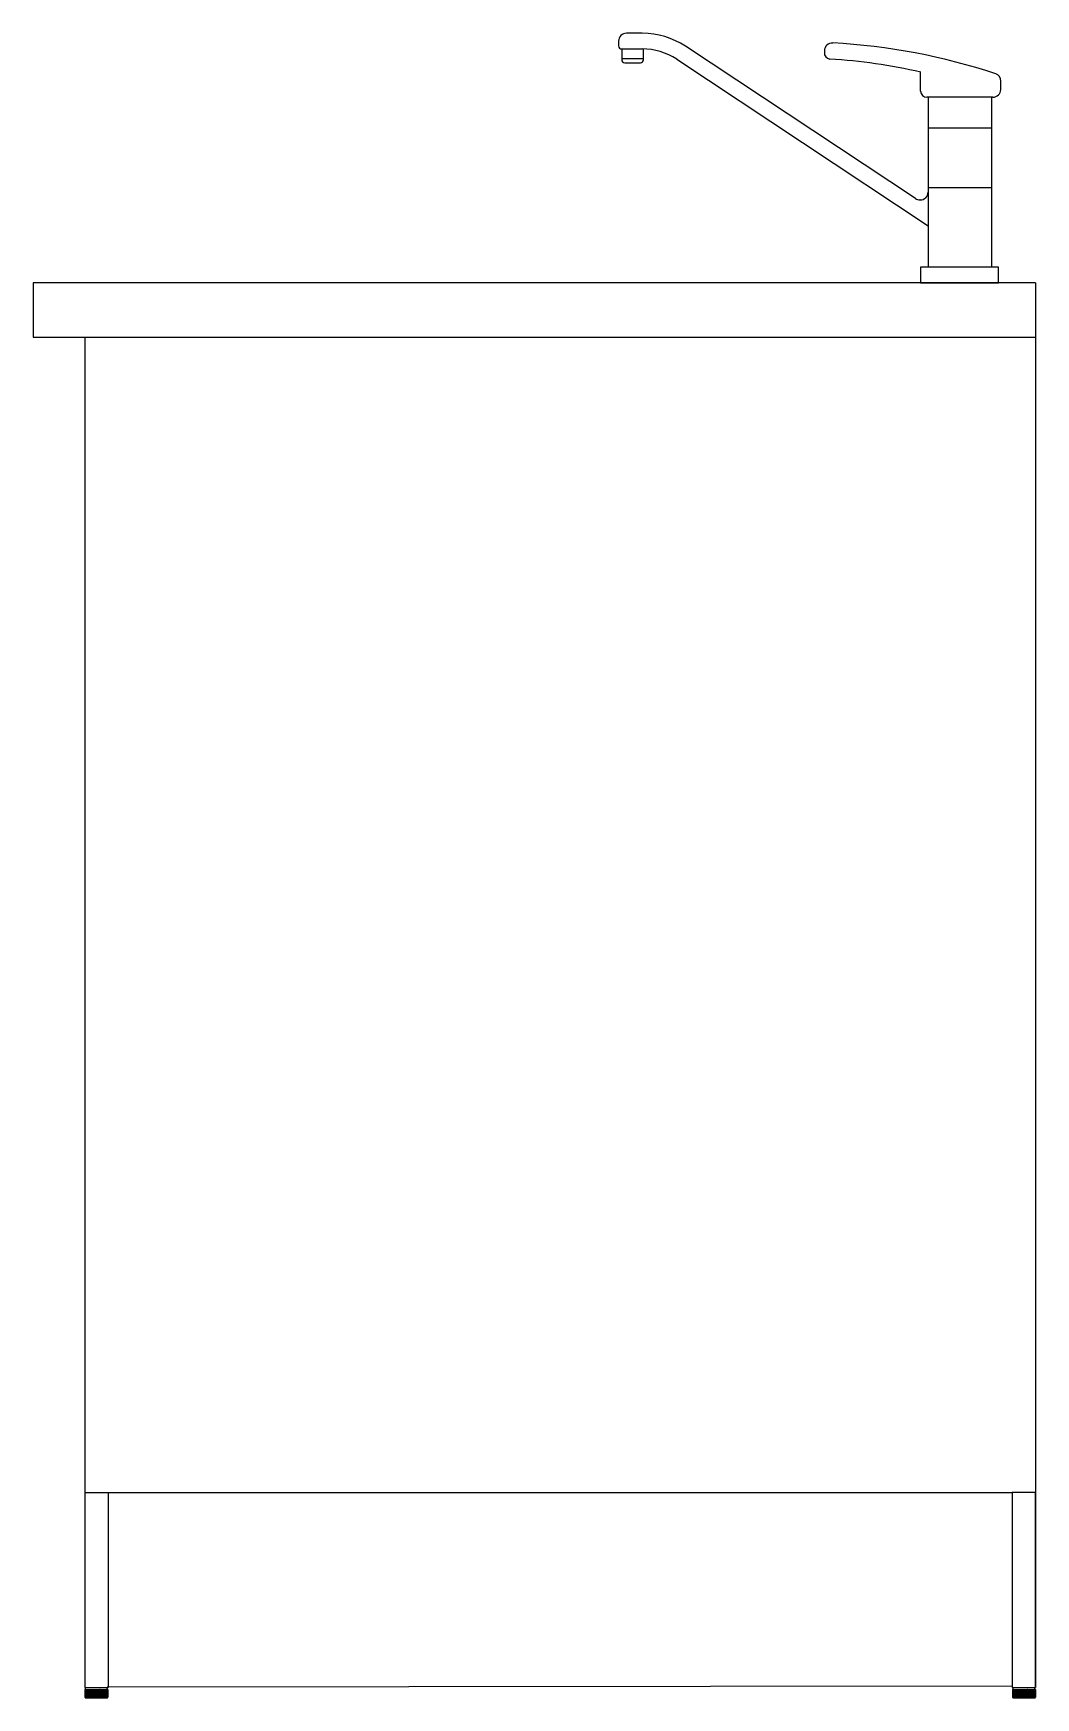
# Model space of a CAD drawing. Header units: millimetres. Extents: x 1621 to 3054, y -476 to 118.
# Drawn here: x 2162 to 2226.3, y 3.9 to 110.7 of the extents above; entities that cross this region are included whole.
import ezdxf

# ---------------------------------------------------------------- set-up
doc = ezdxf.new("R2010")
doc.units = ezdxf.units.MM

msp = doc.modelspace()

# ---------------------------------------------------------------- linework, layer by layer
for p, q in [((2199.57, 110.19), (2199.57, 109.89)), ((2201.09, 110.69), (2200.07, 110.69)), ((2199.77, 109.69), (2201.09, 109.69)), ((2199.77, 109.69), (2199.77, 109)), ((2201.17, 109.06), (2199.77, 109.06)), ((2201.17, 109), (2201.17, 109.69)), ((2203.3, 109.03), (2219.42, 98.35)), ((2218.61, 100.09), (2203.86, 109.86)), ((2212.77, 109.57), (2212.77, 109.47)), ((2213.12, 109.04), (2213.12, 109.04)), ((2199.97, 108.8), (2200.97, 108.8)), ((2218.94, 106.99), (2218.94, 108.19)), ((2224.08, 107.09), (2224.08, 107.63)), ((2219.42, 106.59), (2219.34, 106.59)), ((2223.58, 106.59), (2219.42, 106.59)), ((2219.42, 106.59), (2219.42, 95.68)), ((2223.5, 95.68), (2223.5, 106.59)), ((2223.58, 106.59), (2223.5, 106.59)), ((2223.5, 104.6), (2219.42, 104.6)), ((2223.5, 100.78), (2219.42, 100.78)), ((2219.42, 100.5), (2219.42, 100.5)), ((2218.92, 100), (2218.9, 100)), ((2223.94, 95.68), (2218.94, 95.68)), ((2218.94, 95.68), (2218.94, 94.69)), ((2223.94, 94.69), (2223.94, 95.68)), ((2226.32, 94.69), (2162.02, 94.69)), ((2162.02, 94.69), (2162.02, 91.19)), ((2218.94, 94.69), (2223.94, 94.69)), ((2226.32, 94.69), (2226.32, 4.59)), ((2162.02, 91.19), (2226.32, 91.19)), ((2165.32, 91.19), (2165.32, 4.59)), ((2165.32, 17.09), (2166.82, 17.09)), ((2166.82, 17.09), (2166.82, 4.59)), ((2166.82, 17.09), (2224.82, 17.09)), ((2226.32, 17.09), (2224.82, 17.09)), ((2224.82, 17.09), (2224.82, 4.59)), ((2226.32, 4.59), (2226.32, 17.09)), ((2165.32, 4.59), (2166.82, 4.59)), ((2165.38, 4.59), (2166.77, 4.59)), ((2166.77, 4.62), (2224.82, 4.69)), ((2224.82, 4.59), (2226.32, 4.59)), ((2224.88, 4.59), (2226.27, 4.59))]:
    msp.add_line(p, q)
at = {"lineweight": 25}
for points in [[(2165.35, 4.45), (2165.35, 3.96), (2165.35, 3.96)], [(2165.35, 4.45), (2165.35, 4.45), (2165.36, 4.45), (2165.36, 4.45)], [(2165.35, 4.45), (2165.35, 4.45)], [(2165.36, 3.95), (2165.35, 3.95), (2165.35, 3.95), (2165.35, 3.95), (2165.35, 3.95), (2165.35, 3.96), (2165.35, 3.96), (2165.35, 3.96), (2165.35, 4.45)], [(2165.36, 3.95), (2165.36, 3.95), (2165.36, 3.95), (2165.36, 3.96), (2165.36, 3.96), (2165.36, 4.45)], [(2165.37, 3.95), (2165.37, 3.95), (2165.37, 3.95), (2165.37, 3.95), (2165.37, 3.95), (2165.37, 3.96), (2165.36, 3.96), (2165.36, 3.96), (2165.36, 3.96), (2165.36, 4.45)], [(2165.36, 4.45), (2165.37, 4.45), (2165.37, 4.45), (2165.38, 4.45), (2165.38, 4.45), (2165.39, 4.45)], [(2165.37, 3.95), (2165.38, 3.95), (2165.38, 3.95), (2165.38, 3.96), (2165.38, 3.96), (2165.38, 4.45)], [(2165.38, 4.45), (2165.38, 4.59)], [(2165.4, 3.95), (2165.4, 3.95), (2165.4, 3.95), (2165.4, 3.95), (2165.39, 3.95), (2165.39, 3.96), (2165.39, 3.96), (2165.39, 3.96), (2165.39, 3.96), (2165.39, 4.45)], [(2165.39, 4.45), (2165.39, 4.45), (2165.4, 4.45), (2165.41, 4.45), (2165.42, 4.45), (2165.43, 4.45)], [(2165.4, 3.95), (2165.4, 3.95), (2165.4, 3.95), (2165.41, 3.95), (2165.41, 3.96), (2165.41, 3.96), (2165.41, 4.45)], [(2165.44, 3.95), (2165.43, 3.95), (2165.43, 3.95), (2165.43, 3.96), (2165.43, 3.96), (2165.43, 3.96), (2165.43, 3.96), (2165.43, 4.45)], [(2165.43, 4.45), (2165.43, 4.45), (2165.44, 4.45), (2165.45, 4.45), (2165.46, 4.45), (2165.48, 4.45)], [(2165.44, 3.95), (2165.44, 3.95), (2165.44, 3.95), (2165.44, 3.95), (2165.45, 3.95), (2165.45, 3.96), (2165.45, 3.96), (2165.45, 4.45)], [(2165.48, 3.95), (2165.48, 3.95), (2165.49, 3.95), (2165.49, 3.95), (2165.5, 3.95), (2165.5, 3.95), (2165.5, 3.96), (2165.5, 4.45)], [(2165.48, 3.95), (2165.48, 3.95), (2165.48, 3.95), (2165.48, 3.95), (2165.48, 3.96), (2165.48, 3.96), (2165.48, 3.96), (2165.48, 4.45)], [(2165.48, 4.45), (2165.48, 4.45), (2165.49, 4.45), (2165.5, 4.45), (2165.52, 4.45), (2165.53, 4.45)], [(2165.54, 3.95), (2165.54, 3.95), (2165.54, 3.95), (2165.54, 3.96), (2165.53, 3.96), (2165.53, 3.96), (2165.53, 3.96), (2165.53, 4.45)], [(2165.53, 4.45), (2165.54, 4.45), (2165.54, 4.45), (2165.55, 4.45), (2165.56, 4.45), (2165.58, 4.45), (2165.6, 4.45)], [(2165.54, 3.95), (2165.55, 3.95), (2165.55, 3.95), (2165.55, 3.95), (2165.56, 3.95), (2165.56, 3.95), (2165.56, 3.96), (2165.56, 4.45)], [(2165.6, 3.95), (2165.61, 3.95), (2165.61, 3.95), (2165.62, 3.95), (2165.62, 3.95), (2165.63, 3.95), (2165.63, 3.96), (2165.63, 4.45)], [(2165.6, 3.95), (2165.6, 3.96), (2165.6, 3.96), (2165.6, 3.96), (2165.6, 4.45)], [(2165.6, 4.45), (2165.61, 4.45), (2165.61, 4.45), (2165.62, 4.45), (2165.63, 4.45), (2165.65, 4.45), (2165.68, 4.45)], [(2165.71, 4.45), (2165.71, 3.96), (2165.71, 3.96), (2165.71, 3.95), (2165.7, 3.95), (2165.69, 3.95), (2165.68, 3.95), (2165.68, 3.95), (2165.68, 3.96), (2165.68, 4.45)], [(2165.68, 4.45), (2165.68, 4.45), (2165.69, 4.45), (2165.7, 4.45), (2165.71, 4.45), (2165.73, 4.45), (2165.76, 4.45)], [(2165.76, 4.45), (2165.76, 4.45), (2165.77, 4.45), (2165.78, 4.45), (2165.79, 4.45), (2165.82, 4.45), (2165.84, 4.45)], [(2165.79, 4.45), (2165.79, 3.96), (2165.79, 3.96), (2165.79, 3.95), (2165.78, 3.95), (2165.77, 3.95), (2165.77, 3.95), (2165.76, 3.95), (2165.76, 3.96), (2165.76, 4.45)], [(2165.84, 4.45), (2165.85, 4.45), (2165.86, 4.45), (2165.87, 4.45), (2165.88, 4.45), (2165.91, 4.45), (2165.93, 4.45)], [(2165.88, 4.45), (2165.88, 3.96), (2165.88, 3.96), (2165.88, 3.95), (2165.87, 3.95), (2165.86, 3.95), (2165.85, 3.95), (2165.85, 3.95), (2165.84, 3.96), (2165.84, 4.45)], [(2165.93, 4.45), (2165.94, 4.45), (2165.95, 4.45), (2165.96, 4.45), (2165.97, 4.45), (2166, 4.45), (2166.03, 4.45)], [(2165.97, 4.45), (2165.97, 3.96), (2165.97, 3.96), (2165.97, 3.95), (2165.96, 3.95), (2165.95, 3.95), (2165.95, 3.95), (2165.94, 3.95), (2165.93, 3.96), (2165.93, 4.45)], [(2166.03, 4.45), (2166.04, 4.45), (2166.05, 4.45), (2166.06, 4.45), (2166.07, 4.45), (2166.09, 4.45), (2166.12, 4.45)], [(2166.07, 4.45), (2166.07, 3.96), (2166.07, 3.96), (2166.06, 3.95), (2166.05, 3.95), (2166.05, 3.95), (2166.04, 3.95), (2166.03, 3.95), (2166.03, 3.96), (2166.03, 4.45)], [(2166.12, 4.45), (2166.13, 4.45), (2166.14, 4.45), (2166.15, 4.45), (2166.16, 4.45), (2166.19, 4.45), (2166.21, 4.45)], [(2166.16, 4.45), (2166.16, 3.96), (2166.16, 3.95), (2166.15, 3.95), (2166.14, 3.95), (2166.14, 3.95), (2166.12, 3.95), (2166.12, 3.96), (2166.12, 3.96), (2166.12, 4.45)], [(2166.21, 4.45), (2166.22, 4.45), (2166.24, 4.45), (2166.25, 4.45), (2166.25, 4.45), (2166.28, 4.45), (2166.3, 4.45)], [(2166.25, 4.45), (2166.25, 3.96), (2166.25, 3.95), (2166.24, 3.95), (2166.24, 3.95), (2166.23, 3.95), (2166.22, 3.95), (2166.22, 3.96), (2166.21, 3.96), (2166.21, 4.45)], [(2166.31, 4.45), (2166.31, 4.45), (2166.3, 4.45)], [(2166.34, 4.45), (2166.34, 3.96), (2166.34, 3.95), (2166.33, 3.95), (2166.32, 3.95), (2166.32, 3.95), (2166.31, 3.95), (2166.31, 3.96), (2166.3, 3.96), (2166.3, 4.45)], [(2166.31, 4.45), (2166.32, 4.45), (2166.33, 4.45), (2166.34, 4.45), (2166.34, 4.45), (2166.37, 4.45), (2166.39, 4.45)], [(2166.43, 4.45), (2166.43, 3.96), (2166.42, 3.95), (2166.42, 3.95), (2166.41, 3.95), (2166.4, 3.95), (2166.39, 3.95), (2166.39, 3.96), (2166.39, 3.96), (2166.39, 4.45)], [(2166.39, 4.45), (2166.4, 4.45), (2166.42, 4.45), (2166.42, 4.45), (2166.43, 4.45), (2166.45, 4.45), (2166.47, 4.45)], [(2166.51, 4.45), (2166.51, 3.96), (2166.5, 3.95), (2166.5, 3.95), (2166.49, 3.95), (2166.48, 3.95), (2166.48, 3.95), (2166.47, 3.96), (2166.47, 3.96), (2166.47, 4.45)], [(2166.47, 4.45), (2166.48, 4.45), (2166.5, 4.45), (2166.5, 4.45), (2166.51, 4.45), (2166.53, 4.45), (2166.55, 4.45)], [(2166.57, 3.95), (2166.57, 3.95), (2166.56, 3.95), (2166.56, 3.95), (2166.55, 3.95), (2166.55, 3.95), (2166.55, 3.96), (2166.55, 4.45)], [(2166.58, 4.45), (2166.58, 3.96), (2166.57, 3.96), (2166.57, 3.96), (2166.56, 3.96), (2166.55, 3.96)], [(2166.55, 4.45), (2166.56, 4.45), (2166.57, 4.45), (2166.57, 4.45), (2166.58, 4.45), (2166.6, 4.45), (2166.61, 4.45)], [(2166.63, 3.95), (2166.63, 3.95), (2166.63, 3.95), (2166.62, 3.95), (2166.62, 3.95), (2166.61, 3.95), (2166.61, 3.96), (2166.61, 4.45)], [(2166.64, 4.45), (2166.64, 3.96), (2166.64, 3.96), (2166.63, 3.96), (2166.62, 3.96), (2166.61, 3.96)], [(2166.61, 4.45), (2166.62, 4.45), (2166.63, 4.45), (2166.64, 4.45), (2166.64, 4.45), (2166.66, 4.45), (2166.67, 4.45)], [(2166.69, 3.95), (2166.68, 3.95), (2166.68, 3.95), (2166.68, 3.95), (2166.67, 3.95), (2166.67, 3.96), (2166.67, 3.96), (2166.67, 4.45)], [(2166.69, 4.45), (2166.69, 3.96), (2166.69, 3.96), (2166.68, 3.96), (2166.67, 3.96)], [(2166.67, 4.45), (2166.68, 4.45), (2166.69, 4.45), (2166.69, 4.45), (2166.71, 4.45), (2166.72, 4.45)], [(2166.73, 3.95), (2166.73, 3.95), (2166.72, 3.95), (2166.72, 3.95), (2166.72, 3.96), (2166.72, 3.96), (2166.72, 4.45)], [(2166.74, 4.45), (2166.74, 3.96), (2166.73, 3.96), (2166.73, 3.96), (2166.72, 3.96)], [(2166.72, 4.45), (2166.73, 4.45), (2166.73, 4.45), (2166.74, 4.45), (2166.75, 4.45), (2166.75, 4.45)], [(2166.76, 3.95), (2166.76, 3.95), (2166.75, 3.95), (2166.75, 3.96), (2166.75, 3.96), (2166.75, 4.45)], [(2166.77, 4.45), (2166.77, 3.96), (2166.77, 3.96), (2166.76, 3.96), (2166.75, 3.96)], [(2166.75, 4.45), (2166.76, 4.45), (2166.77, 4.45), (2166.77, 4.45), (2166.77, 4.45), (2166.78, 4.45)], [(2166.77, 4.45), (2166.77, 4.59)], [(2166.78, 3.95), (2166.78, 3.95), (2166.78, 3.95), (2166.78, 3.96), (2166.78, 3.96), (2166.78, 4.45)], [(2166.79, 4.45), (2166.79, 3.96), (2166.79, 3.96), (2166.78, 3.96), (2166.78, 3.96)], [(2166.79, 4.45), (2166.79, 4.45), (2166.78, 4.45), (2166.78, 4.45)], [(2166.8, 4.45), (2166.8, 3.96), (2166.8, 3.96), (2166.79, 3.96)], [(2166.8, 4.45), (2166.8, 4.45), (2166.79, 4.45)], [(2224.85, 4.45), (2224.85, 3.96), (2224.85, 3.96)], [(2224.85, 4.45), (2224.85, 4.45), (2224.86, 4.45), (2224.86, 4.45)], [(2224.85, 4.45), (2224.85, 4.45)], [(2224.86, 3.95), (2224.85, 3.95), (2224.85, 3.95), (2224.85, 3.95), (2224.85, 3.95), (2224.85, 3.96), (2224.85, 3.96), (2224.85, 3.96), (2224.85, 4.45)], [(2224.86, 3.95), (2224.86, 3.95), (2224.86, 3.95), (2224.86, 3.96), (2224.86, 3.96), (2224.86, 4.45)], [(2224.87, 3.95), (2224.87, 3.95), (2224.87, 3.95), (2224.87, 3.95), (2224.87, 3.95), (2224.87, 3.96), (2224.86, 3.96), (2224.86, 3.96), (2224.86, 3.96), (2224.86, 4.45)], [(2224.86, 4.45), (2224.87, 4.45), (2224.87, 4.45), (2224.88, 4.45), (2224.88, 4.45), (2224.89, 4.45)], [(2224.87, 3.95), (2224.88, 3.95), (2224.88, 3.95), (2224.88, 3.96), (2224.88, 3.96), (2224.88, 4.45)], [(2224.88, 4.45), (2224.88, 4.59)], [(2224.9, 3.95), (2224.9, 3.95), (2224.9, 3.95), (2224.9, 3.95), (2224.89, 3.95), (2224.89, 3.96), (2224.89, 3.96), (2224.89, 3.96), (2224.89, 3.96), (2224.89, 4.45)], [(2224.89, 4.45), (2224.89, 4.45), (2224.9, 4.45), (2224.91, 4.45), (2224.92, 4.45), (2224.93, 4.45)], [(2224.9, 3.95), (2224.9, 3.95), (2224.9, 3.95), (2224.91, 3.95), (2224.91, 3.96), (2224.91, 3.96), (2224.91, 4.45)], [(2224.94, 3.95), (2224.93, 3.95), (2224.93, 3.95), (2224.93, 3.96), (2224.93, 3.96), (2224.93, 3.96), (2224.93, 3.96), (2224.93, 4.45)], [(2224.93, 4.45), (2224.93, 4.45), (2224.94, 4.45), (2224.95, 4.45), (2224.96, 4.45), (2224.98, 4.45)], [(2224.94, 3.95), (2224.94, 3.95), (2224.94, 3.95), (2224.94, 3.95), (2224.95, 3.95), (2224.95, 3.96), (2224.95, 3.96), (2224.95, 4.45)], [(2224.98, 3.95), (2224.98, 3.95), (2224.99, 3.95), (2224.99, 3.95), (2225, 3.95), (2225, 3.95), (2225, 3.96), (2225, 4.45)], [(2224.98, 3.95), (2224.98, 3.95), (2224.98, 3.95), (2224.98, 3.95), (2224.98, 3.96), (2224.98, 3.96), (2224.98, 3.96), (2224.98, 4.45)], [(2224.98, 4.45), (2224.98, 4.45), (2224.99, 4.45), (2225, 4.45), (2225.02, 4.45), (2225.03, 4.45)], [(2225.04, 3.95), (2225.04, 3.95), (2225.04, 3.95), (2225.04, 3.96), (2225.03, 3.96), (2225.03, 3.96), (2225.03, 3.96), (2225.03, 4.45)], [(2225.03, 4.45), (2225.04, 4.45), (2225.04, 4.45), (2225.05, 4.45), (2225.06, 4.45), (2225.08, 4.45), (2225.1, 4.45)], [(2225.04, 3.95), (2225.05, 3.95), (2225.05, 3.95), (2225.05, 3.95), (2225.06, 3.95), (2225.06, 3.95), (2225.06, 3.96), (2225.06, 4.45)], [(2225.1, 3.95), (2225.11, 3.95), (2225.11, 3.95), (2225.12, 3.95), (2225.12, 3.95), (2225.13, 3.95), (2225.13, 3.96), (2225.13, 4.45)], [(2225.1, 3.95), (2225.1, 3.96), (2225.1, 3.96), (2225.1, 3.96), (2225.1, 4.45)], [(2225.1, 4.45), (2225.11, 4.45), (2225.11, 4.45), (2225.12, 4.45), (2225.13, 4.45), (2225.15, 4.45), (2225.18, 4.45)], [(2225.21, 4.45), (2225.21, 3.96), (2225.21, 3.96), (2225.21, 3.95), (2225.2, 3.95), (2225.19, 3.95), (2225.18, 3.95), (2225.18, 3.95), (2225.18, 3.96), (2225.18, 4.45)], [(2225.18, 4.45), (2225.18, 4.45), (2225.19, 4.45), (2225.2, 4.45), (2225.21, 4.45), (2225.23, 4.45), (2225.26, 4.45)], [(2225.26, 4.45), (2225.26, 4.45), (2225.27, 4.45), (2225.28, 4.45), (2225.29, 4.45), (2225.32, 4.45), (2225.34, 4.45)], [(2225.29, 4.45), (2225.29, 3.96), (2225.29, 3.96), (2225.29, 3.95), (2225.28, 3.95), (2225.27, 3.95), (2225.27, 3.95), (2225.26, 3.95), (2225.26, 3.96), (2225.26, 4.45)], [(2225.34, 4.45), (2225.35, 4.45), (2225.36, 4.45), (2225.37, 4.45), (2225.38, 4.45), (2225.41, 4.45), (2225.43, 4.45)], [(2225.38, 4.45), (2225.38, 3.96), (2225.38, 3.96), (2225.38, 3.95), (2225.37, 3.95), (2225.36, 3.95), (2225.35, 3.95), (2225.35, 3.95), (2225.34, 3.96), (2225.34, 4.45)], [(2225.43, 4.45), (2225.44, 4.45), (2225.45, 4.45), (2225.46, 4.45), (2225.47, 4.45), (2225.5, 4.45), (2225.53, 4.45)], [(2225.47, 4.45), (2225.47, 3.96), (2225.47, 3.96), (2225.47, 3.95), (2225.46, 3.95), (2225.45, 3.95), (2225.45, 3.95), (2225.44, 3.95), (2225.43, 3.96), (2225.43, 4.45)], [(2225.53, 4.45), (2225.54, 4.45), (2225.55, 4.45), (2225.56, 4.45), (2225.57, 4.45), (2225.59, 4.45), (2225.62, 4.45)], [(2225.57, 4.45), (2225.57, 3.96), (2225.57, 3.96), (2225.56, 3.95), (2225.55, 3.95), (2225.55, 3.95), (2225.54, 3.95), (2225.53, 3.95), (2225.53, 3.96), (2225.53, 4.45)], [(2225.62, 4.45), (2225.63, 4.45), (2225.64, 4.45), (2225.65, 4.45), (2225.66, 4.45), (2225.69, 4.45), (2225.71, 4.45)], [(2225.66, 4.45), (2225.66, 3.96), (2225.66, 3.95), (2225.65, 3.95), (2225.64, 3.95), (2225.64, 3.95), (2225.62, 3.95), (2225.62, 3.96), (2225.62, 3.96), (2225.62, 4.45)], [(2225.71, 4.45), (2225.72, 4.45), (2225.74, 4.45), (2225.75, 4.45), (2225.75, 4.45), (2225.78, 4.45), (2225.8, 4.45)], [(2225.75, 4.45), (2225.75, 3.96), (2225.75, 3.95), (2225.74, 3.95), (2225.74, 3.95), (2225.73, 3.95), (2225.72, 3.95), (2225.72, 3.96), (2225.71, 3.96), (2225.71, 4.45)], [(2225.81, 4.45), (2225.81, 4.45), (2225.8, 4.45)], [(2225.84, 4.45), (2225.84, 3.96), (2225.84, 3.95), (2225.83, 3.95), (2225.82, 3.95), (2225.82, 3.95), (2225.81, 3.95), (2225.81, 3.96), (2225.8, 3.96), (2225.8, 4.45)], [(2225.81, 4.45), (2225.82, 4.45), (2225.83, 4.45), (2225.84, 4.45), (2225.84, 4.45), (2225.87, 4.45), (2225.89, 4.45)], [(2225.93, 4.45), (2225.93, 3.96), (2225.92, 3.95), (2225.92, 3.95), (2225.91, 3.95), (2225.9, 3.95), (2225.89, 3.95), (2225.89, 3.96), (2225.89, 3.96), (2225.89, 4.45)], [(2225.89, 4.45), (2225.9, 4.45), (2225.92, 4.45), (2225.92, 4.45), (2225.93, 4.45), (2225.95, 4.45), (2225.97, 4.45)], [(2226.01, 4.45), (2226.01, 3.96), (2226, 3.95), (2226, 3.95), (2225.99, 3.95), (2225.98, 3.95), (2225.98, 3.95), (2225.97, 3.96), (2225.97, 3.96), (2225.97, 4.45)], [(2225.97, 4.45), (2225.98, 4.45), (2226, 4.45), (2226, 4.45), (2226.01, 4.45), (2226.03, 4.45), (2226.05, 4.45)], [(2226.07, 3.95), (2226.07, 3.95), (2226.06, 3.95), (2226.06, 3.95), (2226.05, 3.95), (2226.05, 3.95), (2226.05, 3.96), (2226.05, 4.45)], [(2226.08, 4.45), (2226.08, 3.96), (2226.07, 3.96), (2226.07, 3.96), (2226.06, 3.96), (2226.05, 3.96)], [(2226.05, 4.45), (2226.06, 4.45), (2226.07, 4.45), (2226.07, 4.45), (2226.08, 4.45), (2226.1, 4.45), (2226.11, 4.45)], [(2226.13, 3.95), (2226.13, 3.95), (2226.13, 3.95), (2226.12, 3.95), (2226.12, 3.95), (2226.11, 3.95), (2226.11, 3.96), (2226.11, 4.45)], [(2226.14, 4.45), (2226.14, 3.96), (2226.14, 3.96), (2226.13, 3.96), (2226.12, 3.96), (2226.11, 3.96)], [(2226.11, 4.45), (2226.12, 4.45), (2226.13, 4.45), (2226.14, 4.45), (2226.14, 4.45), (2226.16, 4.45), (2226.17, 4.45)], [(2226.19, 3.95), (2226.18, 3.95), (2226.18, 3.95), (2226.18, 3.95), (2226.17, 3.95), (2226.17, 3.96), (2226.17, 3.96), (2226.17, 4.45)], [(2226.19, 4.45), (2226.19, 3.96), (2226.19, 3.96), (2226.18, 3.96), (2226.17, 3.96)], [(2226.17, 4.45), (2226.18, 4.45), (2226.19, 4.45), (2226.19, 4.45), (2226.21, 4.45), (2226.22, 4.45)], [(2226.23, 3.95), (2226.23, 3.95), (2226.22, 3.95), (2226.22, 3.95), (2226.22, 3.96), (2226.22, 3.96), (2226.22, 4.45)], [(2226.24, 4.45), (2226.24, 3.96), (2226.23, 3.96), (2226.23, 3.96), (2226.22, 3.96)], [(2226.22, 4.45), (2226.23, 4.45), (2226.23, 4.45), (2226.24, 4.45), (2226.25, 4.45), (2226.25, 4.45)], [(2226.26, 3.95), (2226.26, 3.95), (2226.25, 3.95), (2226.25, 3.96), (2226.25, 3.96), (2226.25, 4.45)], [(2226.27, 4.45), (2226.27, 3.96), (2226.27, 3.96), (2226.26, 3.96), (2226.25, 3.96)], [(2226.25, 4.45), (2226.26, 4.45), (2226.27, 4.45), (2226.27, 4.45), (2226.27, 4.45), (2226.28, 4.45)], [(2226.27, 4.45), (2226.27, 4.59)], [(2226.28, 3.95), (2226.28, 3.95), (2226.28, 3.95), (2226.28, 3.96), (2226.28, 3.96), (2226.28, 4.45)], [(2226.29, 4.45), (2226.29, 3.96), (2226.29, 3.96), (2226.28, 3.96), (2226.28, 3.96)], [(2226.29, 4.45), (2226.29, 4.45), (2226.28, 4.45), (2226.28, 4.45)], [(2226.3, 4.45), (2226.3, 3.96), (2226.3, 3.96), (2226.29, 3.96)], [(2226.3, 4.45), (2226.3, 4.45), (2226.29, 4.45)], [(2165.36, 3.96), (2165.35, 3.96), (2165.35, 3.96)], [(2165.35, 3.96), (2165.35, 3.96), (2165.35, 3.96), (2165.35, 3.95), (2165.35, 3.95), (2165.35, 3.95), (2165.36, 3.95), (2165.36, 3.95)], [(2165.38, 3.96), (2165.37, 3.96), (2165.37, 3.96), (2165.36, 3.96)], [(2165.36, 3.95), (2165.36, 3.94), (2165.36, 3.94), (2165.37, 3.94), (2165.39, 3.94), (2165.42, 3.94), (2165.45, 3.94), (2165.49, 3.94)], [(2165.36, 3.95), (2165.36, 3.95)], [(2165.36, 3.94), (2165.36, 3.94), (2165.36, 3.93), (2165.36, 3.93), (2165.36, 3.93), (2165.36, 3.93), (2165.36, 3.93), (2165.36, 3.93), (2165.37, 3.93)], [(2165.37, 3.93), (2165.37, 3.93), (2165.38, 3.93), (2165.4, 3.93), (2165.43, 3.93), (2165.46, 3.93), (2165.5, 3.93)], [(2165.41, 3.96), (2165.4, 3.96), (2165.39, 3.96), (2165.39, 3.96)], [(2165.45, 3.96), (2165.44, 3.96), (2165.43, 3.96), (2165.43, 3.96)], [(2165.5, 3.96), (2165.49, 3.96), (2165.48, 3.96), (2165.48, 3.96)], [(2165.49, 3.94), (2165.53, 3.94), (2165.58, 3.94), (2165.64, 3.94), (2165.7, 3.94), (2165.76, 3.94), (2165.83, 3.94), (2165.9, 3.94), (2165.97, 3.94), (2166.04, 3.94), (2166.12, 3.94), (2166.19, 3.94), (2166.26, 3.94), (2166.33, 3.94), (2166.39, 3.94), (2166.46, 3.94), (2166.51, 3.94), (2166.57, 3.94), (2166.62, 3.94), (2166.66, 3.94), (2166.7, 3.94), (2166.73, 3.94), (2166.76, 3.94), (2166.78, 3.94), (2166.79, 3.94), (2166.79, 3.94), (2166.79, 3.95)], [(2165.5, 3.93), (2165.54, 3.93), (2165.59, 3.93), (2165.65, 3.93), (2165.72, 3.93), (2165.78, 3.93), (2165.85, 3.93), (2165.92, 3.93), (2166, 3.93), (2166.07, 3.93), (2166.14, 3.93), (2166.22, 3.93), (2166.29, 3.93), (2166.36, 3.93), (2166.43, 3.93), (2166.49, 3.93), (2166.54, 3.93), (2166.6, 3.93), (2166.64, 3.93), (2166.68, 3.93), (2166.72, 3.93), (2166.74, 3.93), (2166.76, 3.93), (2166.78, 3.93), (2166.78, 3.93)], [(2165.56, 3.96), (2165.55, 3.96), (2165.54, 3.96), (2165.54, 3.96), (2165.53, 3.96)], [(2165.63, 3.96), (2165.62, 3.96), (2165.61, 3.96), (2165.61, 3.96), (2165.6, 3.96)], [(2165.71, 3.96), (2165.7, 3.96), (2165.69, 3.96), (2165.68, 3.96), (2165.68, 3.96)], [(2165.79, 3.96), (2165.78, 3.96), (2165.77, 3.96), (2165.76, 3.96), (2165.76, 3.96)], [(2165.88, 3.96), (2165.87, 3.96), (2165.86, 3.96), (2165.85, 3.96), (2165.84, 3.96)], [(2165.97, 3.96), (2165.96, 3.96), (2165.95, 3.96), (2165.94, 3.96), (2165.93, 3.96)], [(2166.07, 3.96), (2166.06, 3.96), (2166.05, 3.96), (2166.04, 3.96), (2166.03, 3.96)], [(2166.16, 3.96), (2166.15, 3.96), (2166.14, 3.96), (2166.13, 3.96), (2166.12, 3.96)], [(2166.25, 3.96), (2166.25, 3.96), (2166.24, 3.96), (2166.22, 3.96), (2166.21, 3.96)], [(2166.34, 3.96), (2166.34, 3.96), (2166.33, 3.96), (2166.32, 3.96), (2166.3, 3.96)], [(2166.43, 3.96), (2166.42, 3.96), (2166.42, 3.96), (2166.4, 3.96), (2166.39, 3.96)], [(2166.51, 3.96), (2166.5, 3.96), (2166.5, 3.96), (2166.48, 3.96), (2166.47, 3.96)], [(2166.57, 3.95), (2166.58, 3.95), (2166.58, 3.96), (2166.58, 3.96), (2166.58, 3.96)], [(2166.63, 3.95), (2166.63, 3.95), (2166.64, 3.95), (2166.64, 3.96), (2166.64, 3.96), (2166.64, 3.96), (2166.64, 3.96)], [(2166.69, 3.95), (2166.69, 3.95), (2166.69, 3.95), (2166.69, 3.95), (2166.69, 3.96), (2166.69, 3.96), (2166.69, 3.96)], [(2166.73, 3.95), (2166.73, 3.95), (2166.73, 3.95), (2166.73, 3.95), (2166.74, 3.95), (2166.74, 3.96), (2166.74, 3.96), (2166.74, 3.96)], [(2166.76, 3.95), (2166.76, 3.95), (2166.76, 3.95), (2166.76, 3.95), (2166.77, 3.95), (2166.77, 3.96), (2166.77, 3.96), (2166.77, 3.96), (2166.77, 3.96)], [(2166.78, 3.95), (2166.78, 3.95), (2166.79, 3.95), (2166.79, 3.95), (2166.79, 3.95), (2166.79, 3.96), (2166.79, 3.96), (2166.79, 3.96), (2166.79, 3.96)], [(2166.78, 3.93), (2166.78, 3.93), (2166.79, 3.93), (2166.79, 3.93), (2166.79, 3.93), (2166.79, 3.93), (2166.79, 3.93), (2166.79, 3.94), (2166.79, 3.94)], [(2166.79, 3.96), (2166.79, 3.95), (2166.79, 3.95)], [(2166.79, 3.95), (2166.79, 3.95), (2166.79, 3.95), (2166.79, 3.95), (2166.8, 3.95), (2166.8, 3.96), (2166.8, 3.96), (2166.8, 3.96), (2166.8, 3.96)], [(2166.79, 3.95), (2166.79, 3.95)], [(2224.86, 3.96), (2224.85, 3.96), (2224.85, 3.96)], [(2224.85, 3.96), (2224.85, 3.96), (2224.85, 3.96), (2224.85, 3.95), (2224.85, 3.95), (2224.85, 3.95), (2224.86, 3.95), (2224.86, 3.95)], [(2224.88, 3.96), (2224.87, 3.96), (2224.87, 3.96), (2224.86, 3.96)], [(2224.86, 3.95), (2224.86, 3.94), (2224.86, 3.94), (2224.87, 3.94), (2224.89, 3.94), (2224.92, 3.94), (2224.95, 3.94), (2224.99, 3.94)], [(2224.86, 3.95), (2224.86, 3.95)], [(2224.86, 3.94), (2224.86, 3.94), (2224.86, 3.93), (2224.86, 3.93), (2224.86, 3.93), (2224.86, 3.93), (2224.86, 3.93), (2224.86, 3.93), (2224.87, 3.93)], [(2224.87, 3.93), (2224.87, 3.93), (2224.88, 3.93), (2224.9, 3.93), (2224.93, 3.93), (2224.96, 3.93), (2225, 3.93)], [(2224.91, 3.96), (2224.9, 3.96), (2224.89, 3.96), (2224.89, 3.96)], [(2224.95, 3.96), (2224.94, 3.96), (2224.93, 3.96), (2224.93, 3.96)], [(2225, 3.96), (2224.99, 3.96), (2224.98, 3.96), (2224.98, 3.96)], [(2224.99, 3.94), (2225.03, 3.94), (2225.08, 3.94), (2225.14, 3.94), (2225.2, 3.94), (2225.26, 3.94), (2225.33, 3.94), (2225.4, 3.94), (2225.47, 3.94), (2225.54, 3.94), (2225.62, 3.94), (2225.69, 3.94), (2225.76, 3.94), (2225.83, 3.94), (2225.89, 3.94), (2225.96, 3.94), (2226.01, 3.94), (2226.07, 3.94), (2226.12, 3.94), (2226.16, 3.94), (2226.2, 3.94), (2226.23, 3.94), (2226.26, 3.94), (2226.28, 3.94), (2226.29, 3.94), (2226.29, 3.94), (2226.29, 3.95)], [(2225, 3.93), (2225.04, 3.93), (2225.09, 3.93), (2225.15, 3.93), (2225.22, 3.93), (2225.28, 3.93), (2225.35, 3.93), (2225.42, 3.93), (2225.5, 3.93), (2225.57, 3.93), (2225.64, 3.93), (2225.72, 3.93), (2225.79, 3.93), (2225.86, 3.93), (2225.93, 3.93), (2225.99, 3.93), (2226.04, 3.93), (2226.1, 3.93), (2226.14, 3.93), (2226.18, 3.93), (2226.22, 3.93), (2226.24, 3.93), (2226.26, 3.93), (2226.28, 3.93), (2226.28, 3.93)], [(2225.06, 3.96), (2225.05, 3.96), (2225.04, 3.96), (2225.04, 3.96), (2225.03, 3.96)], [(2225.13, 3.96), (2225.12, 3.96), (2225.11, 3.96), (2225.11, 3.96), (2225.1, 3.96)], [(2225.21, 3.96), (2225.2, 3.96), (2225.19, 3.96), (2225.18, 3.96), (2225.18, 3.96)], [(2225.29, 3.96), (2225.28, 3.96), (2225.27, 3.96), (2225.26, 3.96), (2225.26, 3.96)], [(2225.38, 3.96), (2225.37, 3.96), (2225.36, 3.96), (2225.35, 3.96), (2225.34, 3.96)], [(2225.47, 3.96), (2225.46, 3.96), (2225.45, 3.96), (2225.44, 3.96), (2225.43, 3.96)], [(2225.57, 3.96), (2225.56, 3.96), (2225.55, 3.96), (2225.54, 3.96), (2225.53, 3.96)], [(2225.66, 3.96), (2225.65, 3.96), (2225.64, 3.96), (2225.63, 3.96), (2225.62, 3.96)], [(2225.75, 3.96), (2225.75, 3.96), (2225.74, 3.96), (2225.72, 3.96), (2225.71, 3.96)], [(2225.84, 3.96), (2225.84, 3.96), (2225.83, 3.96), (2225.82, 3.96), (2225.8, 3.96)], [(2225.93, 3.96), (2225.92, 3.96), (2225.92, 3.96), (2225.9, 3.96), (2225.89, 3.96)], [(2226.01, 3.96), (2226, 3.96), (2226, 3.96), (2225.98, 3.96), (2225.97, 3.96)], [(2226.07, 3.95), (2226.08, 3.95), (2226.08, 3.96), (2226.08, 3.96), (2226.08, 3.96)], [(2226.13, 3.95), (2226.13, 3.95), (2226.14, 3.95), (2226.14, 3.96), (2226.14, 3.96), (2226.14, 3.96), (2226.14, 3.96)], [(2226.19, 3.95), (2226.19, 3.95), (2226.19, 3.95), (2226.19, 3.95), (2226.19, 3.96), (2226.19, 3.96), (2226.19, 3.96)], [(2226.23, 3.95), (2226.23, 3.95), (2226.23, 3.95), (2226.23, 3.95), (2226.24, 3.95), (2226.24, 3.96), (2226.24, 3.96), (2226.24, 3.96)], [(2226.26, 3.95), (2226.26, 3.95), (2226.26, 3.95), (2226.26, 3.95), (2226.27, 3.95), (2226.27, 3.96), (2226.27, 3.96), (2226.27, 3.96), (2226.27, 3.96)], [(2226.28, 3.95), (2226.28, 3.95), (2226.29, 3.95), (2226.29, 3.95), (2226.29, 3.95), (2226.29, 3.96), (2226.29, 3.96), (2226.29, 3.96), (2226.29, 3.96)], [(2226.28, 3.93), (2226.28, 3.93), (2226.29, 3.93), (2226.29, 3.93), (2226.29, 3.93), (2226.29, 3.93), (2226.29, 3.93), (2226.29, 3.94), (2226.29, 3.94)], [(2226.29, 3.96), (2226.29, 3.95), (2226.29, 3.95)], [(2226.29, 3.95), (2226.29, 3.95), (2226.29, 3.95), (2226.29, 3.95), (2226.3, 3.95), (2226.3, 3.96), (2226.3, 3.96), (2226.3, 3.96), (2226.3, 3.96)], [(2226.29, 3.95), (2226.29, 3.95)]]:
    msp.add_lwpolyline(points, dxfattribs=at)
for centre, radius, start, end in [((2200.07, 110.19), 0.5, 90, 180), ((2201.09, 105.69), 5, 56.4799, 90), ((2213.27, 109.57), 0.5, 86.0431, 180), ((2211.11, 69.7), 40.43, 71.7606, 86.8844), ((2199.77, 109.89), 0.2, 180, 270), ((2199.97, 109), 0.2, 180, 270), ((2200.97, 109), 0.2, 270, 0), ((2201.09, 105.69), 4, 56.4799, 90), ((2213.17, 109.44), 0.403, 175.4228, 262.9655), ((2211.21, 75.26), 33.83, 76.7786, 86.7557), ((2223.58, 107.63), 0.5, 0, 68.6201), ((2219.34, 106.99), 0.4, 180, 270), ((2223.58, 107.09), 0.5, 270, 0), ((2218.92, 100.5), 0.5, 270, 0), ((2218.9, 100.5), 0.5, 235.12, 270)]:
    msp.add_arc(centre, radius, start, end)

doc.saveas('drawing.dxf')
